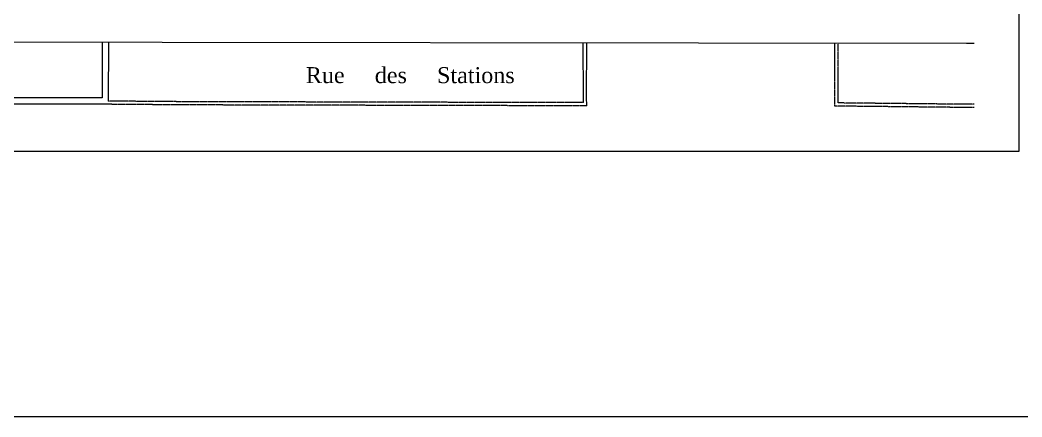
# Model space of a CAD drawing. Header units: millimetres. Extents: x -14819 to 43195, y -10328 to 20814.
# Drawn here: x 7141 to 10280, y -826 to 416 of the extents above; entities that cross this region are included whole.
import ezdxf

# ---------------------------------------------------------------- set-up
doc = ezdxf.new("R2010")
doc.units = ezdxf.units.MM
doc.linetypes.add('Feeder', pattern=[3, 1, -0.5, 1, -0.5])
for name, color, linetype, lineweight in [('59 - TxT', 120, 'Continuous', 0), ('_cadre100', 7, 'Continuous', 15), ('BO_bordure', 7, 'Continuous', 13), ('MR_topo', 7, 'Continuous', 5), ('MSH_signalisation-horizontale', 7, 'Continuous', 9)]:
    doc.layers.add(name, color=color, linetype=linetype, lineweight=lineweight)
doc.styles.add('Dutch', font='dutch.ttf')

msp = doc.modelspace()

# ---------------------------------------------------------------- linework, layer by layer
at = {"layer": '59 - TxT', "lineweight": 18}
msp.add_lwpolyline([(5508.08, 17542.95), (12678.08, 17542.95), (12678.08, -826.17), (5508.08, -826.17)], close=True, dxfattribs=at)
at = {"layer": '_cadre100', "flags": 128}
msp.add_lwpolyline([(6071.5, 5.76), (10271.5, 5.76), (10271.5, 2975.76), (6071.5, 2975.76)], close=True, dxfattribs=at)
at = {"layer": 'BO_bordure', "flags": 128}
msp.add_lwpolyline([(10129.83, 342.64), (10106.48, 342.7), (6744.8, 347.75, -0.0402847), (6613.58, 358.54, -0.1099776), (6568.36, 376.69, -0.0569679), (6493.58, 441.55, -0.0662323), (6444.74, 511.41, -0.0707264), (6427.37, 561.03, -0.0539936), (6421.35, 629.49)], format="xyb", dxfattribs=at)
at = {"layer": 'MSH_signalisation-horizontale', "flags": 128}
for points in [[(7397.87, 346.77), (7397.6, 172.72), (6916.67, 172.8)], [(7417.36, 346.74), (7417.08, 162.71)], [(8905.96, 157.88), (8905.83, 175.27), (8904.71, 344.51)], [(8916.04, 147.86), (8915.83, 175.35), (8916.08, 344.49)], [(7417.07, 152.71), (6916.67, 152.8)], [(8906.04, 147.78), (8906.04, 147.88)]]:
    msp.add_lwpolyline(points, dxfattribs=at)
at = {"layer": 'MSH_signalisation-horizontale', "linetype": 'Feeder', "flags": 128}
for points in [[(10129.83, 142.93), (10092.63, 142.81), (9693.33, 147.11), (9693.63, 343.32)], [(10129.83, 152.93), (10092.67, 152.82), (9703.91, 156.99), (9704.19, 343.31)], [(8905.96, 157.88), (7645.12, 160.84), (7417.15, 162.71)], [(8916.06, 157.86), (8915.96, 157.86)], [(8916.04, 147.86), (7645.07, 150.84), (7417.07, 152.71)]]:
    msp.add_lwpolyline(points, dxfattribs=at)

# ---------------------------------------------------------------- texts
at = {"layer": 'MR_topo', "insert": (8363.28, 243.65), "char_height": 50, "attachment_point": 5, "rotation": 360, "style": 'Dutch'}
msp.add_mtext_dynamic_manual_height_columns('Rue     des     Stations', width=1566.6005, gutter_width=19369.12, heights=[0], dxfattribs=at)

doc.saveas('drawing.dxf')
